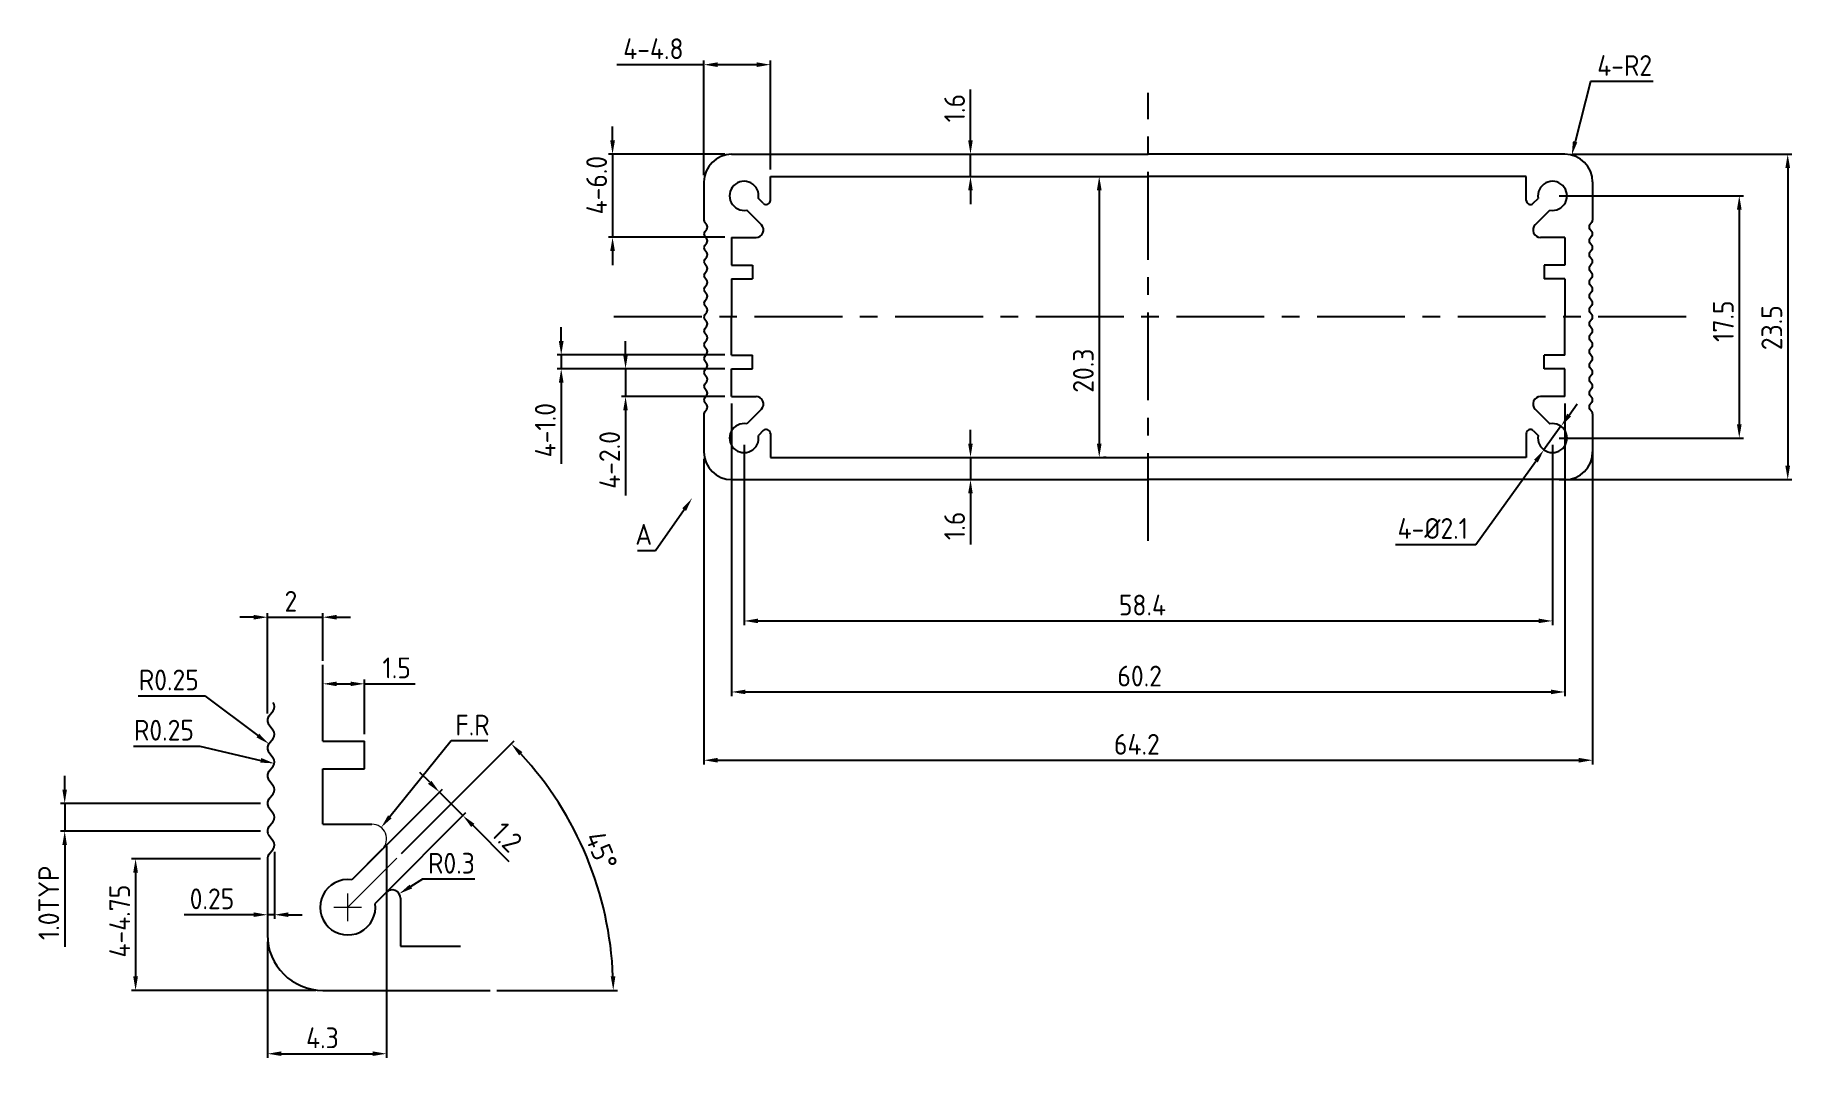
# Model space of a CAD drawing. Header units: millimetres. Extents: x 67 to 194, y 102 to 176.
import ezdxf

# ---------------------------------------------------------------- set-up
doc = ezdxf.new("R2010")
doc.units = ezdxf.units.MM
doc.header["$LTSCALE"] = 0.2
doc.linetypes.add('CENTER', pattern=[50.8, 31.75, -6.35, 6.35, -6.35])
doc.layers.add('图层1', color=7, linetype='Continuous', lineweight=15)
doc.styles.get("Standard").update_dxf_attribs({"font": 'isocp2.shx'})
doc.dimstyles.new('比例2-1', dxfattribs={"dimtxt": 1.5, "dimasz": 1, "dimexe": 0.3, "dimexo": 0.5, "dimgap": 0.4, "dimtad": 1, "dimdec": 3, "dimdsep": 46, "dimtxsty": 'Standard', "dimcen": 0, "dimclrd": 5, "dimclre": 5, "dimadec": 3, "dimazin": 2, "dimtfac": 1, "dimtdec": 3, "dimtmove": 0, "dimatfit": 3, "dimfxl": 0, "dimarcsym": 0})
doc.dimstyles.new('比例2-1$3', dxfattribs={"dimtxt": 1.5, "dimasz": 1, "dimexe": 0.3, "dimexo": 0.5, "dimgap": 0.4, "dimtad": 1, "dimtih": 1, "dimtoh": 1, "dimdec": 3, "dimdsep": 46, "dimtxsty": 'Standard', "dimcen": 0, "dimclrd": 5, "dimclre": 5, "dimadec": 3, "dimazin": 2, "dimtfac": 1, "dimtdec": 3, "dimtmove": 0, "dimatfit": 3, "dimfxl": 0, "dimarcsym": 0})
doc.dimstyles.new('比例2-1$4', dxfattribs={"dimtxt": 1.5, "dimasz": 1, "dimexe": 0.3, "dimexo": 0.5, "dimgap": 0.4, "dimtad": 1, "dimtih": 1, "dimtoh": 1, "dimdec": 3, "dimdsep": 46, "dimtxsty": 'Standard', "dimcen": 0, "dimclrd": 5, "dimclre": 5, "dimadec": 3, "dimazin": 2, "dimtfac": 1, "dimtdec": 3, "dimtofl": 0, "dimtmove": 0, "dimatfit": 3, "dimfxl": 0, "dimarcsym": 0})

# ---------------------------------------------------------------- blocks, each defined once
blk = doc.blocks.new('*D1')
at = {"layer": 'Defpoints', "color": 0}
for p in [(179.39, 148.52), (115.19, 145.77), (179.39, 123.5)]:
    blk.add_point(p, dxfattribs=at)
at = {"layer": '图层1', "color": 5, "lineweight": -2}
for p, q in [((179.39, 148.02), (179.39, 123.2)), ((115.19, 145.27), (115.19, 123.2)), ((116.19, 123.5), (178.39, 123.5))]:
    blk.add_line(p, q, dxfattribs=at)
at = {"layer": '图层1', "color": 5}
for points in [[(116.19, 123.67), (116.19, 123.33), (115.19, 123.5)], [(178.39, 123.67), (178.39, 123.33), (179.39, 123.5)]]:
    blk.add_solid(points, dxfattribs=at)
at = {"layer": '图层1', "color": 0, "insert": (146.47, 124.65), "char_height": 1.5, "attachment_point": 5}
blk.add_mtext('64.2', dxfattribs=at)
blk = doc.blocks.new('*D2')
at = {"layer": 'Defpoints', "color": 0}
for p in [(117.19, 149.77), (177.39, 149.77), (177.39, 128.43)]:
    blk.add_point(p, dxfattribs=at)
at = {"layer": '图层1', "color": 5, "lineweight": -2}
for p, q in [((117.19, 149.27), (117.19, 128.13)), ((177.39, 149.27), (177.39, 128.13)), ((118.19, 128.43), (176.39, 128.43))]:
    blk.add_line(p, q, dxfattribs=at)
at = {"layer": '图层1', "color": 5}
for points in [[(118.19, 128.6), (118.19, 128.27), (117.19, 128.43)], [(176.39, 128.6), (176.39, 128.27), (177.39, 128.43)]]:
    blk.add_solid(points, dxfattribs=at)
at = {"layer": '图层1', "color": 0, "insert": (146.67, 129.58), "char_height": 1.5, "attachment_point": 5}
blk.add_mtext('60.2', dxfattribs=at)
blk = doc.blocks.new('*D3')
at = {"layer": 'Defpoints', "color": 0}
for p in [(118.09, 146.77), (176.49, 146.77), (176.49, 133.56)]:
    blk.add_point(p, dxfattribs=at)
at = {"layer": '图层1', "color": 5, "lineweight": -2}
for p, q in [((118.09, 146.27), (118.09, 133.26)), ((176.49, 146.27), (176.49, 133.26)), ((119.09, 133.56), (175.49, 133.56))]:
    blk.add_line(p, q, dxfattribs=at)
at = {"layer": '图层1', "color": 5}
for points in [[(119.09, 133.73), (119.09, 133.4), (118.09, 133.56)], [(175.49, 133.73), (175.49, 133.4), (176.49, 133.56)]]:
    blk.add_solid(points, dxfattribs=at)
at = {"layer": '图层1', "color": 0, "insert": (146.87, 134.71), "char_height": 1.5, "attachment_point": 5}
blk.add_mtext('58.4', dxfattribs=at)
blk = doc.blocks.new('*D4')
at = {"layer": 'Defpoints', "color": 0}
for p in [(177.39, 167.27), (176.49, 143.77), (193.49, 143.77)]:
    blk.add_point(p, dxfattribs=at)
at = {"layer": '图层1', "color": 5, "lineweight": -2}
for p, q in [((177.89, 167.27), (193.79, 167.27)), ((193.49, 166.27), (193.49, 144.77)), ((176.99, 143.77), (193.79, 143.77))]:
    blk.add_line(p, q, dxfattribs=at)
at = {"layer": '图层1', "color": 5}
for points in [[(193.32, 166.27), (193.66, 166.27), (193.49, 167.27)], [(193.32, 144.77), (193.66, 144.77), (193.49, 143.77)]]:
    blk.add_solid(points, dxfattribs=at)
at = {"layer": '图层1', "color": 0, "insert": (192.34, 154.74), "char_height": 1.5, "attachment_point": 5, "rotation": 90}
blk.add_mtext('23.5', dxfattribs=at)
blk = doc.blocks.new('*D5')
at = {"layer": 'Defpoints', "color": 0}
for p in [(176.49, 164.27), (176.49, 146.77), (189.99, 146.77)]:
    blk.add_point(p, dxfattribs=at)
at = {"layer": '图层1', "color": 5, "lineweight": -2}
for p, q in [((176.99, 164.27), (190.29, 164.27)), ((189.99, 163.27), (189.99, 147.77)), ((176.99, 146.77), (190.29, 146.77))]:
    blk.add_line(p, q, dxfattribs=at)
at = {"layer": '图层1', "color": 5}
for points in [[(189.82, 163.27), (190.16, 163.27), (189.99, 164.27)], [(189.82, 147.77), (190.16, 147.77), (189.99, 146.77)]]:
    blk.add_solid(points, dxfattribs=at)
at = {"layer": '图层1', "color": 0, "insert": (188.84, 155.21), "char_height": 1.5, "attachment_point": 5, "rotation": 90}
blk.add_mtext('17.5', dxfattribs=at)
blk = doc.blocks.new('*D6')
at = {"layer": 'Defpoints', "color": 0}
for p in [(177.89, 167.21), (177.39, 165.27)]:
    blk.add_point(p, dxfattribs=at)
at = {"layer": '图层1', "color": 5, "lineweight": -2}
for p, q in [((179.24, 172.53), (178.13, 168.17)), ((183.78, 172.53), (179.24, 172.53))]:
    blk.add_line(p, q, dxfattribs=at)
at = {"layer": '图层1', "color": 5}
blk.add_solid([(177.97, 168.22), (178.29, 168.13), (177.89, 167.21)], dxfattribs=at)
at = {"layer": '图层1', "color": 0, "insert": (181.71, 173.68), "char_height": 1.5, "attachment_point": 5}
blk.add_mtext('4-R2', dxfattribs=at)
blk = doc.blocks.new('*D7')
at = {"layer": 'Defpoints', "color": 0}
for p in [(133.94, 167.27), (133.74, 165.67), (134.45, 165.67)]:
    blk.add_point(p, dxfattribs=at)
at = {"layer": '图层1', "color": 5, "lineweight": -2}
for p, q in [((134.45, 168.27), (134.45, 171.94)), ((134.44, 167.27), (134.75, 167.27)), ((134.45, 165.67), (134.45, 167.27)), ((134.24, 165.67), (134.75, 165.67)), ((134.45, 164.67), (134.45, 163.67))]:
    blk.add_line(p, q, dxfattribs=at)
at = {"layer": '图层1', "color": 5}
for points in [[(134.28, 168.27), (134.61, 168.27), (134.45, 167.27)], [(134.28, 164.67), (134.61, 164.67), (134.45, 165.67)]]:
    blk.add_solid(points, dxfattribs=at)
at = {"layer": '图层1', "color": 0, "insert": (133.3, 170.6), "char_height": 1.5, "attachment_point": 5, "rotation": 90}
blk.add_mtext('1.6', dxfattribs=at)
blk = doc.blocks.new('*D8')
at = {"layer": 'Defpoints', "color": 0}
for p in [(133.74, 145.37), (134.45, 145.37), (133.94, 143.77)]:
    blk.add_point(p, dxfattribs=at)
at = {"layer": '图层1', "color": 5, "lineweight": -2}
for p, q in [((134.45, 146.37), (134.45, 147.37)), ((134.24, 145.37), (134.75, 145.37)), ((134.45, 145.37), (134.45, 143.77)), ((134.44, 143.77), (134.75, 143.77)), ((134.45, 142.77), (134.45, 139.09))]:
    blk.add_line(p, q, dxfattribs=at)
at = {"layer": '图层1', "color": 5}
for points in [[(134.28, 146.37), (134.61, 146.37), (134.45, 145.37)], [(134.28, 142.77), (134.61, 142.77), (134.45, 143.77)]]:
    blk.add_solid(points, dxfattribs=at)
at = {"layer": '图层1', "color": 0, "insert": (133.3, 140.43), "char_height": 1.5, "attachment_point": 5, "rotation": 90}
blk.add_mtext('1.6', dxfattribs=at)
blk = doc.blocks.new('*D9')
at = {"layer": 'Defpoints', "color": 0}
for p in [(143.4, 165.67), (143.75, 145.37), (143.75, 145.37)]:
    blk.add_point(p, dxfattribs=at)
at = {"layer": '图层1', "color": 5, "lineweight": -2}
for p, q in [((143.9, 165.67), (144.05, 165.67)), ((143.75, 164.67), (143.75, 146.37)), ((144.25, 145.37), (144.05, 145.37))]:
    blk.add_line(p, q, dxfattribs=at)
at = {"layer": '图层1', "color": 5}
for points in [[(143.58, 164.67), (143.92, 164.67), (143.75, 165.67)], [(143.58, 146.37), (143.92, 146.37), (143.75, 145.37)]]:
    blk.add_solid(points, dxfattribs=at)
at = {"layer": '图层1', "color": 0, "insert": (142.6, 151.64), "char_height": 1.5, "attachment_point": 5, "rotation": 90}
blk.add_mtext('20.3', dxfattribs=at)
blk = doc.blocks.new('*D10')
at = {"layer": 'Defpoints', "color": 0}
for p in [(117.19, 167.27), (108.59, 161.27), (117.19, 161.27)]:
    blk.add_point(p, dxfattribs=at)
at = {"layer": '图层1', "color": 5, "lineweight": -2}
for p, q in [((108.59, 168.27), (108.59, 169.27)), ((116.69, 167.27), (108.29, 167.27)), ((108.59, 167.27), (108.59, 161.27)), ((116.69, 161.27), (108.29, 161.27)), ((108.59, 160.27), (108.59, 159.27))]:
    blk.add_line(p, q, dxfattribs=at)
at = {"layer": '图层1', "color": 5}
for points in [[(108.42, 168.27), (108.76, 168.27), (108.59, 167.27)], [(108.42, 160.27), (108.76, 160.27), (108.59, 161.27)]]:
    blk.add_solid(points, dxfattribs=at)
at = {"layer": '图层1', "color": 0, "insert": (107.44, 165.04), "char_height": 1.5, "attachment_point": 5, "rotation": 90}
blk.add_mtext('4-6.0', dxfattribs=at)
blk = doc.blocks.new('*D11')
at = {"layer": 'Defpoints', "color": 0}
for p in [(119.99, 173.74), (115.19, 165.27), (119.99, 165.67)]:
    blk.add_point(p, dxfattribs=at)
at = {"layer": '图层1', "color": 5, "lineweight": -2}
for p, q in [((115.19, 165.77), (115.19, 174.04)), ((119.99, 166.17), (119.99, 174.04)), ((115.19, 173.74), (108.89, 173.74)), ((118.99, 173.74), (116.19, 173.74))]:
    blk.add_line(p, q, dxfattribs=at)
at = {"layer": '图层1', "color": 5}
for points in [[(116.19, 173.91), (116.19, 173.57), (115.19, 173.74)], [(118.99, 173.91), (118.99, 173.57), (119.99, 173.74)]]:
    blk.add_solid(points, dxfattribs=at)
at = {"layer": '图层1', "color": 0, "insert": (111.54, 174.89), "char_height": 1.5, "attachment_point": 5}
blk.add_mtext('4-4.8', dxfattribs=at)
blk = doc.blocks.new('*D12')
at = {"layer": 'Defpoints', "color": 0}
for p in [(97.78, 119.5), (89.74, 114.86), (91.44, 113.16)]:
    blk.add_point(p, dxfattribs=at)
at = {"layer": '图层1', "color": 5, "lineweight": -2}
for p, q in [((95.38, 121.91), (94.67, 122.61)), ((90.1, 115.21), (96.3, 121.41)), ((96.08, 121.2), (97.78, 119.5)), ((91.79, 113.52), (97.99, 119.72)), ((98.49, 118.8), (101.1, 116.19))]:
    blk.add_line(p, q, dxfattribs=at)
at = {"layer": '图层1', "color": 5}
for points in [[(95.5, 122.02), (95.26, 121.79), (96.08, 121.2)], [(98.61, 118.91), (98.37, 118.68), (97.78, 119.5)]]:
    blk.add_solid(points, dxfattribs=at)
at = {"layer": '图层1', "color": 0, "insert": (100.96, 117.95), "char_height": 1.5, "attachment_point": 5, "rotation": 315}
blk.add_mtext('1.2', dxfattribs=at)
blk = doc.blocks.new('*D13')
at = {"layer": 'Defpoints', "color": 0}
for p in [(93, 116.41), (107.78, 113.4), (89.46, 112.88), (87.66, 106.88), (99.74, 106.88)]:
    blk.add_point(p, dxfattribs=at)
at = {"layer": '图层1', "color": 5, "lineweight": -2}
for p, q in [((93.35, 116.77), (101.48, 124.9)), ((100.24, 106.88), (108.94, 106.88))]:
    blk.add_line(p, q, dxfattribs=at)
blk.add_arc((83.46, 106.88), 25.18, 2.2754, 42.7246, dxfattribs=at)
at = {"layer": '图层1', "color": 5}
for points in [[(101.84, 123.85), (102.08, 124.08), (101.27, 124.69)], [(108.79, 107.88), (108.46, 107.88), (108.64, 106.88)]]:
    blk.add_solid(points, dxfattribs=at)
at = {"layer": '图层1', "color": 0, "insert": (107.78, 116.97), "char_height": 1.5, "attachment_point": 5, "rotation": 292.5264}
blk.add_mtext('45°', dxfattribs=at)
blk = doc.blocks.new('*D14')
at = {"layer": 'Defpoints', "color": 0}
for p in [(83.66, 116.38), (74.13, 106.88), (87.66, 106.88)]:
    blk.add_point(p, dxfattribs=at)
at = {"layer": '图层1', "color": 5, "lineweight": -2}
for p, q in [((83.16, 116.38), (73.83, 116.38)), ((74.13, 115.38), (74.13, 107.88)), ((87.16, 106.88), (73.83, 106.88))]:
    blk.add_line(p, q, dxfattribs=at)
at = {"layer": '图层1', "color": 5}
for points in [[(73.96, 115.38), (74.3, 115.38), (74.13, 116.38)], [(73.96, 107.88), (74.3, 107.88), (74.13, 106.88)]]:
    blk.add_solid(points, dxfattribs=at)
at = {"layer": '图层1', "color": 0, "insert": (72.98, 111.88), "char_height": 1.5, "attachment_point": 5, "rotation": 90}
blk.add_mtext('4-4.75', dxfattribs=at)
blk = doc.blocks.new('*D15')
at = {"layer": 'Defpoints', "color": 0}
for p in [(84.16, 117.38), (83.66, 116.38), (84.16, 112.34)]:
    blk.add_point(p, dxfattribs=at)
at = {"layer": '图层1', "color": 5, "lineweight": -2}
for p, q in [((84.16, 116.88), (84.16, 112.04)), ((83.66, 115.88), (83.66, 112.04)), ((82.66, 112.34), (77.65, 112.34)), ((84.16, 112.34), (83.66, 112.34)), ((85.16, 112.34), (86.16, 112.34))]:
    blk.add_line(p, q, dxfattribs=at)
at = {"layer": '图层1', "color": 5}
for points in [[(82.66, 112.51), (82.66, 112.18), (83.66, 112.34)], [(85.16, 112.51), (85.16, 112.18), (84.16, 112.34)]]:
    blk.add_solid(points, dxfattribs=at)
at = {"layer": '图层1', "color": 0, "insert": (79.65, 113.49), "char_height": 1.5, "attachment_point": 5}
blk.add_mtext('0.25', dxfattribs=at)
blk = doc.blocks.new('*D16')
at = {"layer": 'Defpoints', "color": 0}
for p in [(69.01, 120.38), (83.66, 120.38), (83.66, 118.38)]:
    blk.add_point(p, dxfattribs=at)
at = {"layer": '图层1', "color": 5, "lineweight": -2}
for p, q in [((69.01, 121.38), (69.01, 122.38)), ((83.16, 120.38), (68.71, 120.38)), ((69.01, 120.38), (69.01, 118.38)), ((83.16, 118.38), (68.71, 118.38)), ((69.01, 117.38), (69.01, 110.03))]:
    blk.add_line(p, q, dxfattribs=at)
at = {"layer": '图层1', "color": 5}
for points in [[(68.84, 121.38), (69.17, 121.38), (69.01, 120.38)], [(68.84, 117.38), (69.17, 117.38), (69.01, 118.38)]]:
    blk.add_solid(points, dxfattribs=at)
at = {"layer": '图层1', "color": 0, "insert": (67.86, 113.2), "char_height": 1.5, "attachment_point": 5, "rotation": 90}
blk.add_mtext('1.0TYP', dxfattribs=at)
blk = doc.blocks.new('*D17')
at = {"layer": 'Defpoints', "color": 0}
for p in [(83.76, 124.68), (84.16, 124.38)]:
    blk.add_point(p, dxfattribs=at)
at = {"layer": '图层1', "color": 5, "lineweight": -2}
for p, q in [((74.32, 128.15), (79.14, 128.15)), ((79.14, 128.15), (82.96, 125.28))]:
    blk.add_line(p, q, dxfattribs=at)
at = {"layer": '图层1', "color": 5}
blk.add_solid([(83.06, 125.41), (82.86, 125.15), (83.76, 124.68)], dxfattribs=at)
at = {"layer": '图层1', "color": 0, "insert": (76.53, 129.3), "char_height": 1.5, "attachment_point": 5}
blk.add_mtext('R0.25', dxfattribs=at)
blk = doc.blocks.new('*D18')
at = {"layer": 'Defpoints', "color": 0}
for p in [(83.66, 123.38), (84.15, 123.27)]:
    blk.add_point(p, dxfattribs=at)
at = {"layer": '图层1', "color": 5, "lineweight": -2}
for p, q in [((73.97, 124.52), (78.78, 124.52)), ((78.78, 124.52), (83.17, 123.49))]:
    blk.add_line(p, q, dxfattribs=at)
at = {"layer": '图层1', "color": 5}
blk.add_solid([(83.21, 123.66), (83.14, 123.33), (84.15, 123.27)], dxfattribs=at)
at = {"layer": '图层1', "color": 0, "insert": (76.18, 125.67), "char_height": 1.5, "attachment_point": 5}
blk.add_mtext('R0.25', dxfattribs=at)
blk = doc.blocks.new('*D19')
at = {"layer": 'Defpoints', "color": 0}
for p in [(92.26, 117.82), (83.66, 110.88), (92.26, 102.3)]:
    blk.add_point(p, dxfattribs=at)
at = {"layer": '图层1', "color": 5, "lineweight": -2}
for p, q in [((92.26, 117.32), (92.26, 102)), ((83.66, 110.38), (83.66, 102)), ((84.66, 102.3), (91.26, 102.3))]:
    blk.add_line(p, q, dxfattribs=at)
at = {"layer": '图层1', "color": 5}
for points in [[(84.66, 102.47), (84.66, 102.14), (83.66, 102.3)], [(91.26, 102.47), (91.26, 102.14), (92.26, 102.3)]]:
    blk.add_solid(points, dxfattribs=at)
at = {"layer": '图层1', "color": 0, "insert": (87.63, 103.45), "char_height": 1.5, "attachment_point": 5}
blk.add_mtext('4.3', dxfattribs=at)
blk = doc.blocks.new('*D20')
at = {"layer": 'Defpoints', "color": 0}
for p in [(91.87, 118.64), (91.2, 117.82)]:
    blk.add_point(p, dxfattribs=at)
at = {"layer": '图层1', "color": 5, "lineweight": -2}
for p, q in [((96.94, 124.89), (92.5, 119.42)), ((99.59, 124.89), (96.94, 124.89))]:
    blk.add_line(p, q, dxfattribs=at)
at = {"layer": '图层1', "color": 5}
blk.add_solid([(92.37, 119.52), (92.63, 119.31), (91.87, 118.64)], dxfattribs=at)
at = {"layer": '图层1', "color": 0, "insert": (98.47, 126.04), "char_height": 1.5, "attachment_point": 5}
blk.add_mtext('F.R', dxfattribs=at)
blk = doc.blocks.new('*D21')
at = {"layer": 'Defpoints', "color": 0}
for p in [(92.66, 113.53), (93.17, 113.85)]:
    blk.add_point(p, dxfattribs=at)
at = {"layer": '图层1', "color": 5, "lineweight": -2}
for p, q in [((94.87, 114.91), (94.02, 114.38)), ((98.63, 114.91), (94.87, 114.91))]:
    blk.add_line(p, q, dxfattribs=at)
at = {"layer": '图层1', "color": 5}
blk.add_solid([(93.93, 114.52), (94.11, 114.24), (93.17, 113.85)], dxfattribs=at)
at = {"layer": '图层1', "color": 0, "insert": (96.95, 116.06), "char_height": 1.5, "attachment_point": 5}
blk.add_mtext('R0.3', dxfattribs=at)
blk = doc.blocks.new('*D22')
at = {"layer": 'Defpoints', "color": 0}
for p in [(87.66, 133.83), (87.66, 130.18), (83.66, 126.38)]:
    blk.add_point(p, dxfattribs=at)
at = {"layer": '图层1', "color": 5, "lineweight": -2}
for p, q in [((82.66, 133.83), (81.66, 133.83)), ((83.66, 126.88), (83.66, 134.13)), ((83.66, 133.83), (87.66, 133.83)), ((87.66, 130.68), (87.66, 134.13)), ((88.66, 133.83), (89.66, 133.83))]:
    blk.add_line(p, q, dxfattribs=at)
at = {"layer": '图层1', "color": 5}
for points in [[(82.66, 134), (82.66, 133.66), (83.66, 133.83)], [(88.66, 134), (88.66, 133.66), (87.66, 133.83)]]:
    blk.add_solid(points, dxfattribs=at)
at = {"layer": '图层1', "color": 0, "insert": (85.35, 134.98), "char_height": 1.5, "attachment_point": 5}
blk.add_mtext('2', dxfattribs=at)
blk = doc.blocks.new('*D23')
at = {"layer": 'Defpoints', "color": 0}
for p in [(87.66, 128.51), (90.66, 129.02), (90.66, 124.88)]:
    blk.add_point(p, dxfattribs=at)
at = {"layer": '图层1', "color": 5, "lineweight": -2}
for p, q in [((87.66, 129.01), (87.66, 129.32)), ((88.66, 129.02), (89.66, 129.02)), ((90.66, 125.38), (90.66, 129.32)), ((90.66, 129.02), (94.32, 129.02))]:
    blk.add_line(p, q, dxfattribs=at)
at = {"layer": '图层1', "color": 5}
for points in [[(88.66, 129.18), (88.66, 128.85), (87.66, 129.02)], [(89.66, 129.18), (89.66, 128.85), (90.66, 129.02)]]:
    blk.add_solid(points, dxfattribs=at)
at = {"layer": '图层1', "color": 0, "insert": (92.99, 130.17), "char_height": 1.5, "attachment_point": 5}
blk.add_mtext('1.5', dxfattribs=at)
blk = doc.blocks.new('*D24')
at = {"layer": 'Defpoints', "color": 0}
for p in [(117.19, 151.77), (109.53, 149.77), (117.19, 149.77)]:
    blk.add_point(p, dxfattribs=at)
at = {"layer": '图层1', "color": 5, "lineweight": -2}
for p, q in [((109.53, 152.77), (109.53, 153.77)), ((116.69, 151.77), (109.23, 151.77)), ((109.53, 151.77), (109.53, 149.77)), ((116.69, 149.77), (109.23, 149.77)), ((109.53, 148.77), (109.53, 142.62))]:
    blk.add_line(p, q, dxfattribs=at)
at = {"layer": '图层1', "color": 5}
for points in [[(109.36, 152.77), (109.69, 152.77), (109.53, 151.77)], [(109.36, 148.77), (109.69, 148.77), (109.53, 149.77)]]:
    blk.add_solid(points, dxfattribs=at)
at = {"layer": '图层1', "color": 0, "insert": (108.38, 145.19), "char_height": 1.5, "attachment_point": 5, "rotation": 90}
blk.add_mtext('4-2.0', dxfattribs=at)
blk = doc.blocks.new('*D25')
at = {"layer": 'Defpoints', "color": 0}
for p in [(117.19, 152.77), (104.88, 151.77), (117.19, 151.77)]:
    blk.add_point(p, dxfattribs=at)
at = {"layer": '图层1', "color": 5, "lineweight": -2}
for p, q in [((104.88, 153.77), (104.88, 154.77)), ((116.69, 152.77), (104.58, 152.77)), ((104.88, 152.77), (104.88, 151.77)), ((116.69, 151.77), (104.58, 151.77)), ((104.88, 150.77), (104.88, 144.92))]:
    blk.add_line(p, q, dxfattribs=at)
at = {"layer": '图层1', "color": 5}
for points in [[(104.71, 153.77), (105.05, 153.77), (104.88, 152.77)], [(104.71, 150.77), (105.05, 150.77), (104.88, 151.77)]]:
    blk.add_solid(points, dxfattribs=at)
at = {"layer": '图层1', "color": 0, "insert": (103.73, 147.34), "char_height": 1.5, "attachment_point": 5, "rotation": 90}
blk.add_mtext('4-1.0', dxfattribs=at)
blk = doc.blocks.new('*D26')
at = {"layer": 'Defpoints', "color": 0}
for p in [(118.09, 147.77), (114.33, 142.42)]:
    blk.add_point(p, dxfattribs=at)
at = {"layer": '图层1', "color": 5, "lineweight": -2}
for p, q in [((111.69, 138.66), (113.76, 141.61)), ((110.39, 138.66), (111.69, 138.66))]:
    blk.add_line(p, q, dxfattribs=at)
at = {"layer": '图层1', "color": 5}
blk.add_solid([(113.62, 141.7), (113.9, 141.51), (114.33, 142.42)], dxfattribs=at)
at = {"layer": '图层1', "color": 0, "insert": (110.84, 139.81), "char_height": 1.5, "attachment_point": 5}
blk.add_mtext('A ', dxfattribs=at)
blk = doc.blocks.new('*D28')
at = {"layer": 'Defpoints', "color": 0}
for p in [(177.11, 147.62), (175.88, 145.92)]:
    blk.add_point(p, dxfattribs=at)
at = {"layer": '图层1', "color": 5, "lineweight": -2}
for p, q in [((177.69, 148.43), (178.28, 149.24)), ((177.11, 147.62), (175.88, 145.92)), ((170.95, 139.09), (175.29, 145.11)), ((165.15, 139.09), (170.95, 139.09))]:
    blk.add_line(p, q, dxfattribs=at)
at = {"layer": '图层1', "color": 5}
for points in [[(177.56, 148.53), (177.83, 148.33), (177.11, 147.62)], [(175.16, 145.2), (175.43, 145.01), (175.88, 145.92)]]:
    blk.add_solid(points, dxfattribs=at)
at = {"layer": '图层1', "color": 0, "insert": (167.85, 140.24), "char_height": 1.5, "attachment_point": 5}
blk.add_mtext('4-%%C2.1', dxfattribs=at)

msp = doc.modelspace()

# ---------------------------------------------------------------- linework, layer by layer
at = {"color": 4, "linetype": 'CENTER'}
for p, q in [((147.2941, 139.3355), (147.2941, 171.6983)), ((186.1558, 155.5169), (108.4324, 155.5169))]:
    msp.add_line(p, q, dxfattribs=at)
for p, q in [((117.1941, 167.2669), (147.2941, 167.2669)), ((177.3941, 167.2669), (147.2941, 167.2669)), ((115.1941, 165.2669), (115.1941, 162.5169)), ((119.9941, 165.6669), (147.2941, 165.6669)), ((119.9941, 163.9397), (119.9941, 165.6669)), ((174.5941, 165.6669), (147.2941, 165.6669)), ((174.5941, 163.9397), (174.5941, 165.6669)), ((179.3941, 165.2669), (179.3941, 162.5169)), ((119.4819, 163.7276), (119.1276, 164.0819)), ((175.1062, 163.7276), (175.4605, 164.0819)), ((119.3384, 162.174), (118.2791, 163.2333)), ((175.2497, 162.174), (176.309, 163.2333)), ((115.2441, 162.3669), (115.3941, 162.1669)), ((115.2441, 161.6669), (115.3941, 161.8669)), ((115.2441, 161.3669), (115.3941, 161.1669)), ((117.1941, 161.2669), (118.9627, 161.2669)), ((117.1941, 161.2669), (117.1941, 159.2669)), ((177.3941, 161.2669), (175.6254, 161.2669)), ((177.3941, 161.2669), (177.3941, 159.2669)), ((179.3441, 162.3669), (179.1941, 162.1669)), ((179.3441, 161.6669), (179.1941, 161.8669)), ((179.3441, 161.3669), (179.1941, 161.1669)), ((115.2441, 160.6669), (115.3941, 160.8669)), ((115.2441, 160.3669), (115.3941, 160.1669)), ((179.3441, 160.6669), (179.1941, 160.8669)), ((179.3441, 160.3669), (179.1941, 160.1669)), ((115.2441, 159.6669), (115.3941, 159.8669)), ((115.2441, 159.3669), (115.3941, 159.1669)), ((115.2441, 158.6669), (115.3941, 158.8669)), ((117.1941, 159.2669), (118.6941, 159.2669)), ((118.6941, 159.2669), (118.6941, 158.2669)), ((175.8941, 159.2669), (175.8941, 158.2669)), ((177.3941, 159.2669), (175.8941, 159.2669)), ((179.3441, 159.6669), (179.1941, 159.8669)), ((179.3441, 159.3669), (179.1941, 159.1669)), ((179.3441, 158.6669), (179.1941, 158.8669)), ((115.2441, 158.3669), (115.3941, 158.1669)), ((115.2441, 157.6669), (115.3941, 157.8669)), ((117.1941, 158.2669), (118.6941, 158.2669)), ((117.1941, 158.2669), (117.1941, 155.5169)), ((177.3941, 158.2669), (175.8941, 158.2669)), ((177.3941, 158.2669), (177.3941, 155.5169)), ((179.3441, 158.3669), (179.1941, 158.1669)), ((179.3441, 157.6669), (179.1941, 157.8669)), ((115.2441, 157.3669), (115.3941, 157.1669)), ((115.2441, 156.6669), (115.3941, 156.8669)), ((115.2441, 156.3669), (115.3941, 156.1669)), ((179.3441, 157.3669), (179.1941, 157.1669)), ((179.3441, 156.6669), (179.1941, 156.8669)), ((179.3441, 156.3669), (179.1941, 156.1669)), ((115.2441, 155.6669), (115.3941, 155.8669)), ((115.2441, 155.3669), (115.3941, 155.1669)), ((115.2441, 154.6669), (115.3941, 154.8669)), ((117.1941, 152.7669), (117.1941, 155.5169)), ((177.3941, 152.7669), (177.3941, 155.5169)), ((179.3441, 155.6669), (179.1941, 155.8669)), ((179.3441, 155.3669), (179.1941, 155.1669)), ((179.3441, 154.6669), (179.1941, 154.8669)), ((115.2441, 154.3669), (115.3941, 154.1669)), ((115.2441, 153.6669), (115.3941, 153.8669)), ((179.3441, 154.3669), (179.1941, 154.1669)), ((179.3441, 153.6669), (179.1941, 153.8669)), ((115.2441, 153.3669), (115.3941, 153.1669)), ((115.2441, 152.6669), (115.3941, 152.8669)), ((115.2441, 152.3669), (115.3941, 152.1669)), ((117.1941, 152.7669), (118.6941, 152.7669)), ((118.6941, 151.7669), (118.6941, 152.7669)), ((175.8941, 151.7669), (175.8941, 152.7669)), ((177.3941, 152.7669), (175.8941, 152.7669)), ((179.3441, 153.3669), (179.1941, 153.1669)), ((179.3441, 152.6669), (179.1941, 152.8669)), ((179.3441, 152.3669), (179.1941, 152.1669)), ((115.2441, 151.6669), (115.3941, 151.8669)), ((115.2441, 151.3669), (115.3941, 151.1669)), ((117.1941, 151.7669), (118.6941, 151.7669)), ((117.1941, 149.7669), (117.1941, 151.7669)), ((177.3941, 151.7669), (175.8941, 151.7669)), ((177.3941, 149.7669), (177.3941, 151.7669)), ((179.3441, 151.6669), (179.1941, 151.8669)), ((179.3441, 151.3669), (179.1941, 151.1669)), ((115.2441, 150.6669), (115.3941, 150.8669)), ((115.2441, 150.3669), (115.3941, 150.1669)), ((115.2441, 149.6669), (115.3941, 149.8669)), ((117.1941, 149.7669), (118.9627, 149.7669)), ((177.3941, 149.7669), (175.6254, 149.7669)), ((179.3441, 150.6669), (179.1941, 150.8669)), ((179.3441, 150.3669), (179.1941, 150.1669)), ((179.3441, 149.6669), (179.1941, 149.8669)), ((115.1941, 148.5169), (115.1941, 145.7669)), ((115.2441, 149.3669), (115.3941, 149.1669)), ((115.2441, 148.6669), (115.3941, 148.8669)), ((119.3384, 148.8598), (118.2791, 147.8005)), ((175.2497, 148.8598), (176.309, 147.8005)), ((179.3441, 149.3669), (179.1941, 149.1669)), ((179.3441, 148.6669), (179.1941, 148.8669)), ((179.3941, 148.5169), (179.3941, 145.7669)), ((119.4819, 147.3062), (119.1276, 146.9519)), ((175.1062, 147.3062), (175.4605, 146.9519)), ((119.9941, 147.0941), (119.9941, 145.3669)), ((174.5941, 147.0941), (174.5941, 145.3669)), ((119.9941, 145.3669), (147.2941, 145.3669)), ((174.5941, 145.3669), (147.2941, 145.3669)), ((117.1941, 143.7669), (147.2941, 143.7669)), ((177.3941, 143.7669), (147.2941, 143.7669)), ((87.6608, 124.8794), (87.6608, 130.3794)), ((83.7608, 126.6794), (84.0608, 127.0794)), ((83.7608, 126.0794), (84.0608, 125.6794)), ((83.7608, 124.6794), (84.0608, 125.0794)), ((87.6608, 124.8794), (90.6608, 124.8794)), ((90.6608, 122.8794), (90.6608, 124.8794)), ((83.7608, 124.0794), (84.0608, 123.6794)), ((83.7608, 122.6794), (84.0608, 123.0794)), ((83.7608, 122.0794), (84.0608, 121.6794)), ((87.6608, 122.8794), (90.6608, 122.8794)), ((87.6608, 118.8794), (87.6608, 122.8794)), ((83.7608, 120.6794), (84.0608, 121.0794)), ((83.7608, 120.0794), (84.0608, 119.6794)), ((83.7608, 118.6794), (84.0608, 119.0794)), ((83.7608, 118.0794), (84.0608, 117.6794)), ((87.6608, 118.8794), (91.198, 118.8794)), ((83.7608, 116.6794), (84.0608, 117.0794)), ((91.9495, 117.0652), (89.7436, 114.8593)), ((83.6608, 116.3794), (83.6608, 110.8794)), ((92.2365, 113.9581), (91.4407, 113.1622)), ((93.2608, 113.5338), (93.2608, 110.0794)), ((93.2608, 110.0794), (97.5996, 110.0794)), ((87.6608, 106.8794), (99.7414, 106.8794))]:
    msp.add_line(p, q)
for centre, radius, start, end in [((117.1941, 165.2669), 2, 90, 180), ((177.3941, 165.2669), 2, 360, 90), ((118.0941, 164.2669), 1.05, 349.849905, 280.150095), ((176.4941, 164.2669), 1.05, 259.849905, 190.150095), ((119.6941, 163.9397), 0.3, 225, 0), ((174.8941, 163.9397), 0.3, 180, 315), ((115.4441, 162.5169), 0.25, 180, 216.869898), ((179.1441, 162.5169), 0.25, 323.130102, 0), ((115.4441, 161.5169), 0.25, 143.130102, 180), ((115.4441, 161.5169), 0.25, 180, 216.869898), ((115.1941, 162.0169), 0.25, 323.130102, 36.869898), ((118.9627, 161.7983), 0.5314, 270, 45), ((175.6254, 161.7983), 0.5314, 135, 270), ((179.3941, 162.0169), 0.25, 143.130102, 216.869898), ((179.1441, 161.5169), 0.25, 360, 36.869898), ((179.1441, 161.5169), 0.25, 323.130102, 0), ((115.4441, 160.5169), 0.25, 143.130102, 180), ((115.4441, 160.5169), 0.25, 180, 216.869898), ((115.1941, 161.0169), 0.25, 323.130102, 36.869898), ((115.1941, 160.0169), 0.25, 323.130102, 36.869898), ((179.3941, 161.0169), 0.25, 143.130102, 216.869898), ((179.3941, 160.0169), 0.25, 143.130102, 216.869898), ((179.1441, 160.5169), 0.25, 360, 36.869898), ((179.1441, 160.5169), 0.25, 323.130102, 0), ((115.4441, 159.5169), 0.25, 143.130102, 180), ((115.4441, 159.5169), 0.25, 180, 216.869898), ((115.4441, 158.5169), 0.25, 143.130102, 180), ((115.1941, 159.0169), 0.25, 323.130102, 36.869898), ((179.3941, 159.0169), 0.25, 143.130102, 216.869898), ((179.1441, 159.5169), 0.25, 360, 36.869898), ((179.1441, 159.5169), 0.25, 323.130102, 0), ((179.1441, 158.5169), 0.25, 360, 36.869898), ((115.4441, 158.5169), 0.25, 180, 216.869898), ((115.4441, 157.5169), 0.25, 143.130102, 180), ((115.4441, 157.5169), 0.25, 180, 216.869898), ((115.1941, 158.0169), 0.25, 323.130102, 36.869898), ((179.3941, 158.0169), 0.25, 143.130102, 216.869898), ((179.1441, 158.5169), 0.25, 323.130102, 0), ((179.1441, 157.5169), 0.25, 360, 36.869898), ((179.1441, 157.5169), 0.25, 323.130102, 0), ((115.4441, 156.5169), 0.25, 143.130102, 180), ((115.4441, 156.5169), 0.25, 180, 216.869898), ((115.1941, 157.0169), 0.25, 323.130102, 36.869898), ((115.1941, 156.0169), 0.25, 323.130102, 36.869898), ((179.3941, 157.0169), 0.25, 143.130102, 216.869898), ((179.3941, 156.0169), 0.25, 143.130102, 216.869898), ((179.1441, 156.5169), 0.25, 360, 36.869898), ((179.1441, 156.5169), 0.25, 323.130102, 0), ((115.4441, 155.5169), 0.25, 143.130102, 180), ((115.4441, 155.5169), 0.25, 180, 216.869898), ((115.1941, 155.0169), 0.25, 323.130102, 36.869898), ((179.3941, 155.0169), 0.25, 143.130102, 216.869898), ((179.1441, 155.5169), 0.25, 360, 36.869898), ((179.1441, 155.5169), 0.25, 323.130102, 0), ((115.4441, 154.5169), 0.25, 143.130102, 180), ((115.4441, 154.5169), 0.25, 180, 216.869898), ((115.4441, 153.5169), 0.25, 143.130102, 180), ((115.1941, 154.0169), 0.25, 323.130102, 36.869898), ((179.3941, 154.0169), 0.25, 143.130102, 216.869898), ((179.1441, 154.5169), 0.25, 360, 36.869898), ((179.1441, 154.5169), 0.25, 323.130102, 0), ((179.1441, 153.5169), 0.25, 360, 36.869898), ((115.4441, 153.5169), 0.25, 180, 216.869898), ((115.4441, 152.5169), 0.25, 143.130102, 180), ((115.4441, 152.5169), 0.25, 180, 216.869898), ((115.1941, 153.0169), 0.25, 323.130102, 36.869898), ((179.3941, 153.0169), 0.25, 143.130102, 216.869898), ((179.1441, 153.5169), 0.25, 323.130102, 0), ((179.1441, 152.5169), 0.25, 360, 36.869898), ((179.1441, 152.5169), 0.25, 323.130102, 0), ((115.4441, 151.5169), 0.25, 143.130102, 180), ((115.4441, 151.5169), 0.25, 180, 216.869898), ((115.1941, 152.0169), 0.25, 323.130102, 36.869898), ((115.1941, 151.0169), 0.25, 323.130102, 36.869898), ((179.3941, 152.0169), 0.25, 143.130102, 216.869898), ((179.3941, 151.0169), 0.25, 143.130102, 216.869898), ((179.1441, 151.5169), 0.25, 360, 36.869898), ((179.1441, 151.5169), 0.25, 323.130102, 0), ((115.4441, 150.5169), 0.25, 143.130102, 180), ((115.4441, 150.5169), 0.25, 180, 216.869898), ((115.1941, 150.0169), 0.25, 323.130102, 36.869898), ((118.9627, 149.2355), 0.5314, 315, 90), ((175.6254, 149.2355), 0.5314, 90, 225), ((179.3941, 150.0169), 0.25, 143.130102, 216.869898), ((179.1441, 150.5169), 0.25, 360, 36.869898), ((179.1441, 150.5169), 0.25, 323.130102, 0), ((115.4441, 149.5169), 0.25, 143.130102, 180), ((115.4441, 149.5169), 0.25, 180, 216.869898), ((115.4441, 148.5169), 0.25, 143.130102, 180), ((115.1941, 149.0169), 0.25, 323.130102, 36.869898), ((179.3941, 149.0169), 0.25, 143.130102, 216.869898), ((179.1441, 149.5169), 0.25, 360, 36.869898), ((179.1441, 149.5169), 0.25, 323.130102, 0), ((179.1441, 148.5169), 0.25, 360, 36.869898), ((118.0941, 146.7669), 1.05, 79.849905, 10.150095), ((119.6941, 147.0941), 0.3, 0, 135), ((174.8941, 147.0941), 0.3, 45, 180), ((176.4941, 146.7669), 1.05, 169.849905, 100.150095), ((117.1941, 145.7669), 2, 180, 270), ((177.3941, 145.7669), 2, 270, 0), ((83.6608, 127.3794), 0.5, 323.130102, 36.869898), ((84.1608, 126.3794), 0.5, 143.130102, 180), ((84.1608, 126.3794), 0.5, 180, 216.869898), ((83.6608, 125.3794), 0.5, 323.130102, 36.869898), ((84.1608, 124.3794), 0.5, 143.130102, 180), ((84.1608, 124.3794), 0.5, 180, 216.869898), ((83.6608, 123.3794), 0.5, 323.130102, 36.869898), ((84.1608, 122.3794), 0.5, 143.130102, 180), ((84.1608, 122.3794), 0.5, 180, 216.869898), ((84.1608, 120.3794), 0.5, 143.130102, 180), ((83.6608, 121.3794), 0.5, 323.130102, 36.869898), ((84.1608, 120.3794), 0.5, 180, 216.869898), ((83.6608, 119.3794), 0.5, 323.130102, 36.869898), ((84.1608, 118.3794), 0.5, 143.130102, 180), ((84.1608, 118.3794), 0.5, 180, 216.869898), ((83.6608, 117.3794), 0.5, 323.130102, 36.869898), ((84.1608, 116.3794), 0.5, 143.130102, 180), ((89.4608, 112.8794), 2, 81.869898, 8.130102), ((92.6608, 113.5338), 0.6, 0, 135), ((87.6608, 110.8794), 4, 180, 270)]:
    msp.add_arc(centre, radius, start, end)
at = {"layer": '图层1', "color": 4}
msp.add_line((89.4608, 112.8794), (92.9963, 116.4149), dxfattribs=at)
at = {"layer": '图层1', "color": 5}
for p, q in [((89.4608, 111.8794), (89.4608, 113.8794)), ((88.4608, 112.8794), (90.4608, 112.8794))]:
    msp.add_line(p, q, dxfattribs=at)
at = {"layer": '图层1'}
msp.add_arc((91.198, 117.8166), 1.0627, 315, 90, dxfattribs=at)

# ---------------------------------------------------------------- dimensions: what is measured, and where the dimension line sits
dim = msp.add_linear_dim(base=(119.9941, 173.7386), p1=(115.1941, 165.2669), p2=(119.9941, 165.6669), text='4-4.8', dimstyle='比例2-1', dxfattribs=at)
dim.commit()
dim.dimension.update_dxf_attribs({"geometry": '*D11', "text_midpoint": (111.5441, 173.7386), "dimtype": 160})
for center, mpoint, text, picture, middle in [((177.3941, 165.2669), (177.887, 167.2052), '4-R2', '*D6', (181.7102, 172.5266)), ((118.0941, 147.7669), (114.3345, 142.4239), 'A ', '*D26', (110.8353, 138.6589))]:
    dim = msp.add_radius_dim(center=center, mpoint=mpoint, text=text, dimstyle='比例2-1$4', dxfattribs=at)
    dim.commit()
    dim.dimension.update_dxf_attribs({"geometry": picture, "text_midpoint": middle, "dimtype": 164})
for base, p1, p2, angle, picture, middle in [((134.4459, 165.6669), (133.9429, 167.2669), (133.7418, 165.6669), 90, '*D7', (134.4459, 170.6041)), ((193.4896, 143.7669), (177.3941, 167.2669), (176.4941, 143.7669), 90, '*D4', (193.4896, 154.7441)), ((143.7505, 145.3669), (143.4018, 165.6669), (143.7505, 145.3669), 90, '*D9', (143.7505, 151.6359)), ((189.9894, 146.7669), (176.4941, 164.2669), (176.4941, 146.7669), 90, '*D5', (189.9894, 155.21)), ((134.4459, 145.3669), (133.9429, 143.7669), (133.7418, 145.3669), 270, '*D8', (134.4459, 140.4297))]:
    dim = msp.add_linear_dim(base=base, p1=p1, p2=p2, angle=angle, dimstyle='比例2-1', dxfattribs=at)
    dim.commit()
    dim.dimension.update_dxf_attribs({"geometry": picture, "text_midpoint": middle, "dimtype": 160})
for base, p1, p2, text, picture, middle in [((108.5891, 161.2669), (117.1941, 167.2669), (117.1941, 161.2669), '4-6.0', '*D10', (108.5891, 165.0437)), ((104.8788, 151.7669), (117.1941, 152.7669), (117.1941, 151.7669), '4-1.0', '*D25', (104.8788, 147.3413)), ((109.5267, 149.7669), (117.1941, 151.7669), (117.1941, 149.7669), '4-2.0', '*D24', (109.5267, 145.1913))]:
    dim = msp.add_linear_dim(base=base, p1=p1, p2=p2, angle=90, text=text, dimstyle='比例2-1', dxfattribs=at)
    dim.commit()
    dim.dimension.update_dxf_attribs({"geometry": picture, "text_midpoint": middle, "dimtype": 160})
for base, p1, p2, picture, middle in [((177.3941, 128.4332), (117.1941, 149.7669), (177.3941, 149.7669), '*D2', (146.6685, 128.4332)), ((179.3941, 123.499), (115.1941, 145.7669), (179.3941, 148.5169), '*D1', (146.4708, 123.499)), ((176.4941, 133.5648), (118.0941, 146.7669), (176.4941, 146.7669), '*D3', (146.8662, 133.5648))]:
    dim = msp.add_linear_dim(base=base, p1=p1, p2=p2, dimstyle='比例2-1', dxfattribs=at)
    dim.commit()
    dim.dimension.update_dxf_attribs({"geometry": picture, "text_midpoint": middle, "dimtype": 160})
dim = msp.add_diameter_dim_2p(p1=(177.1089, 147.6181), p2=(175.8793, 145.9157), text='4-%%C2.1', dimstyle='比例2-1$3', dxfattribs=at)
dim.commit()
dim.dimension.update_dxf_attribs({"geometry": '*D28', "text_midpoint": (167.8491, 139.0902), "dimtype": 163})
for base, p1, p2, picture, middle in [((87.6608, 133.8309), (83.6608, 126.3794), (87.6608, 130.1819), '*D22', (85.3505, 133.8309)), ((90.6608, 129.0175), (87.6608, 128.5064), (90.6608, 124.8794), '*D23', (92.9918, 129.0175)), ((84.1608, 112.3433), (83.6608, 116.3794), (84.1608, 117.3794), '*D15', (79.6541, 112.3433)), ((92.2608, 102.3028), (83.6608, 110.8794), (92.2608, 117.8166), '*D19', (87.6315, 102.3028))]:
    dim = msp.add_linear_dim(base=base, p1=p1, p2=p2, dimstyle='比例2-1', override={"dimlfac": 0.5}, dxfattribs=at)
    dim.commit()
    dim.dimension.update_dxf_attribs({"geometry": picture, "text_midpoint": middle, "dimtype": 160})
for center, mpoint, picture, middle in [((84.1608, 124.3794), (83.7608, 124.6794), '*D17', (79.1362, 128.1478)), ((83.6608, 123.3794), (84.1476, 123.2653), '*D18', (78.785, 124.5221))]:
    dim = msp.add_radius_dim(center=center, mpoint=mpoint, dimstyle='比例2-1$4', override={"dimlfac": 0.5, "dimtmove": 1}, dxfattribs=at)
    dim.commit()
    dim.dimension.update_dxf_attribs({"geometry": picture, "text_midpoint": middle, "dimtype": 164})
dim = msp.add_radius_dim(center=(91.198, 117.8166), mpoint=(91.8679, 118.6417), text='F.R', dimstyle='比例2-1$4', override={"dimlfac": 0.5}, dxfattribs=at)
dim.commit()
dim.dimension.update_dxf_attribs({"geometry": '*D20', "text_midpoint": (98.4687, 124.8939), "dimtype": 164})
dim = msp.add_angular_dim_2l(base=(107.7848, 113.397), line1=((87.6608, 106.8794), (99.7414, 106.8794)), line2=((89.4608, 112.8794), (92.9963, 116.4149)), dimstyle='比例2-1', override={"dimlfac": 0.5}, dxfattribs=at)
dim.commit()
dim.dimension.update_dxf_attribs({"geometry": '*D13', "text_midpoint": (106.7215, 116.5268), "dimtype": 162})
for base, p1, p2, text, picture, middle in [((69.0072, 120.3794), (83.6608, 118.3794), (83.6608, 120.3794), '1.0TYP', '*D16', (69.0072, 113.2044)), ((74.1289, 106.8794), (83.6608, 116.3794), (87.6608, 106.8794), '4-4.75', '*D14', (74.1289, 111.8785))]:
    dim = msp.add_linear_dim(base=base, p1=p1, p2=p2, angle=90, text=text, dimstyle='比例2-1', override={"dimlfac": 0.5}, dxfattribs=at)
    dim.commit()
    dim.dimension.update_dxf_attribs({"geometry": picture, "text_midpoint": middle, "dimtype": 160})
dim = msp.add_linear_dim(base=(97.7814, 119.503), p1=(89.7436, 114.8593), p2=(91.4407, 113.1622), angle=315, dimstyle='比例2-1', override={"dimlfac": 0.5}, dxfattribs=at)
dim.commit()
dim.dimension.update_dxf_attribs({"geometry": '*D12', "text_midpoint": (100.1467, 117.1377), "dimtype": 161})
dim = msp.add_radius_dim(center=(92.6608, 113.5338), mpoint=(93.1705, 113.8504), dimstyle='比例2-1$4', override={"dimlfac": 0.5}, dxfattribs=at)
dim.commit()
dim.dimension.update_dxf_attribs({"geometry": '*D21', "text_midpoint": (96.9505, 114.9056)})

doc.saveas('drawing.dxf')
